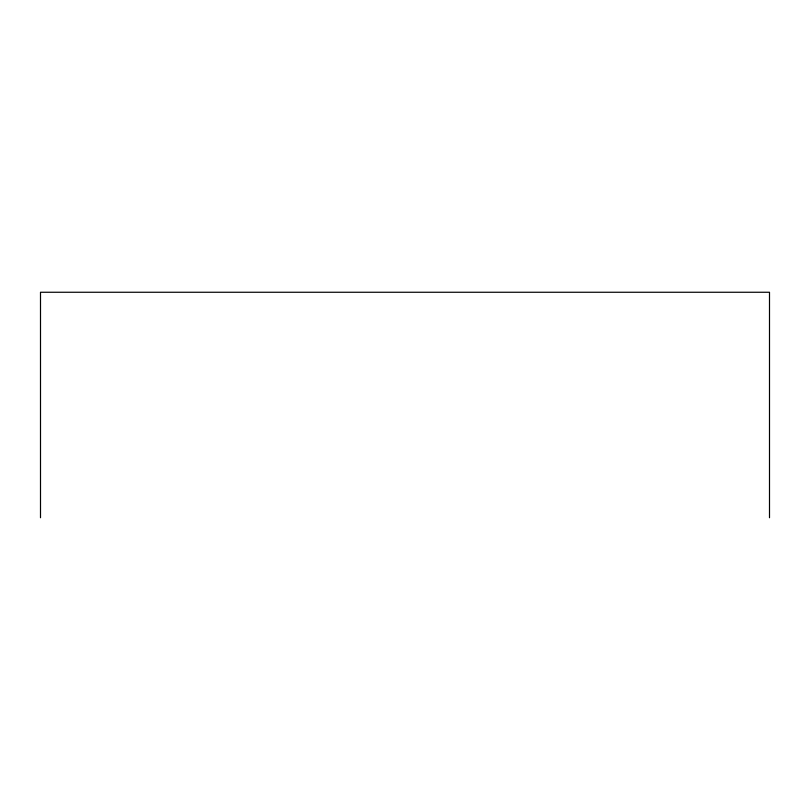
<?xml version="1.0" encoding="UTF-8"?>
<svg xmlns="http://www.w3.org/2000/svg" width="810" height="810" viewBox="0 0 810 810"><rect width="100%" height="100%" fill="white"/><g stroke="black" fill="none" stroke-linecap="round" stroke-linejoin="round"><path stroke-width="1.21" d="M769.5 517.742L769.5 292.258L40.5 292.258L40.5 517.742"/></g></svg>
